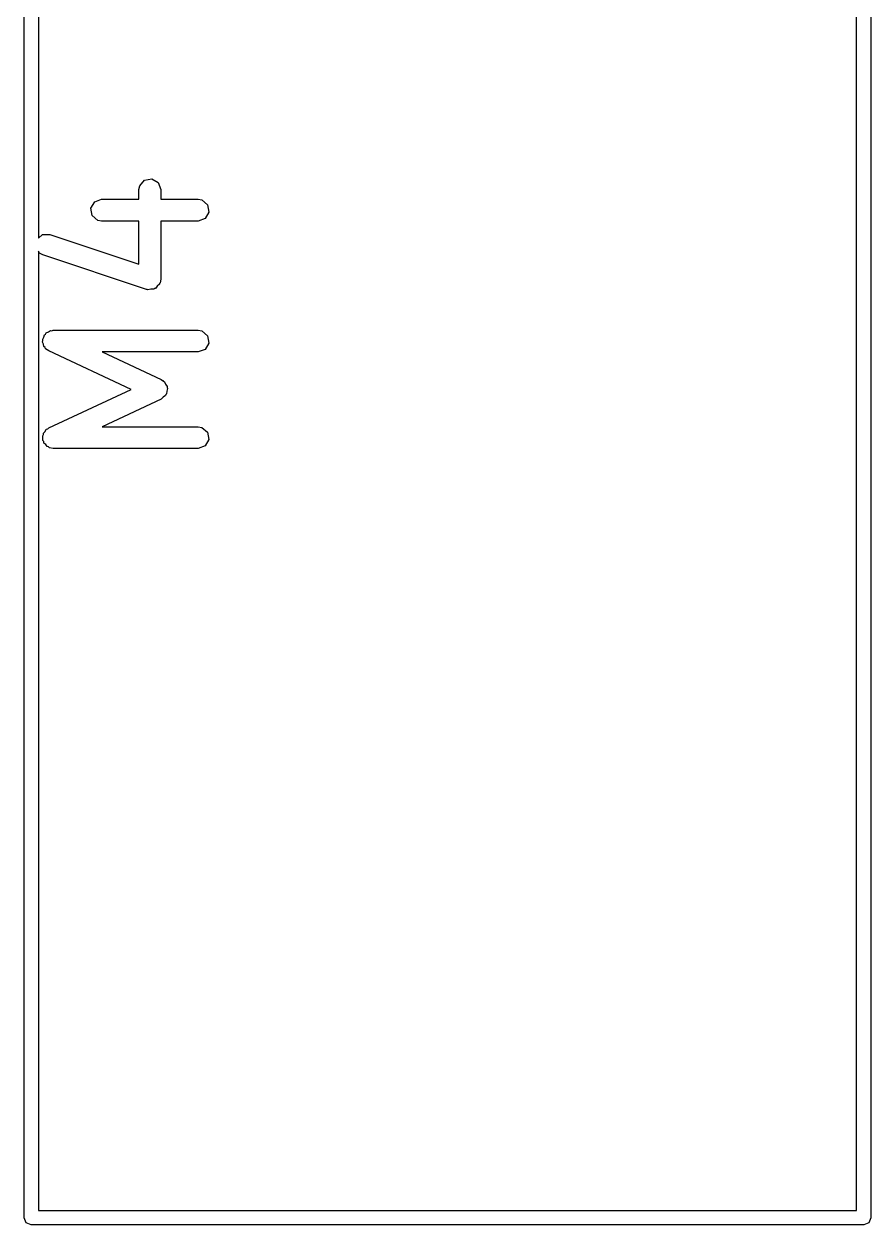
# Model space of a CAD drawing. Extents: x 97.5 to 143.9, y -109.8 to -49.
# Drawn here: x 138.07 to 143.93, y -93 to -84.7 of the extents above; entities that cross this region are included whole.
import ezdxf

# ---------------------------------------------------------------- set-up
doc = ezdxf.new("R2010")
doc.units = 0
doc.layers.add('BLACK', color=7, linetype='CONTINUOUS')

msp = doc.modelspace()

# ---------------------------------------------------------------- linework, layer by layer
at = {"layer": 'BLACK', "linetype": 'CONTINUOUS'}
for p, q in [((138.075, -92.95), (138.075, -80.55)), ((143.925, -80.55), (143.925, -92.95)), ((138.175, -80.6448), (138.175, -86.1806)), ((143.825, -92.9), (143.825, -83.6527)), ((138.874, -85.8196), (138.907, -85.7803)), ((138.907, -85.7803), (138.957, -85.7714)), ((138.957, -85.7714), (139.002, -85.797)), ((139.002, -85.797), (139.019, -85.8452)), ((138.869, -85.8452), (138.874, -85.8196)), ((138.869, -85.9131), (138.869, -85.8452)), ((139.019, -85.8452), (139.019, -85.9131)), ((138.537, -85.9751), (138.563, -85.9306)), ((138.563, -85.9306), (138.611, -85.9131)), ((138.611, -85.9131), (138.869, -85.9131)), ((139.019, -85.9131), (139.277, -85.9131)), ((139.277, -85.9131), (139.303, -85.9176)), ((139.303, -85.9176), (139.342, -85.9506)), ((139.342, -85.9506), (139.351, -86.0011)), ((138.546, -86.0256), (138.537, -85.9751)), ((138.585, -86.0586), (138.546, -86.0256)), ((139.326, -86.0455), (139.277, -86.0631)), ((139.351, -86.0011), (139.326, -86.0455)), ((138.611, -86.0631), (138.585, -86.0586)), ((138.869, -86.0631), (138.611, -86.0631)), ((138.869, -86.3602), (138.869, -86.0631)), ((139.277, -86.0631), (139.019, -86.0631)), ((139.019, -86.0631), (139.019, -86.4643)), ((138.175, -86.1806), (138.202, -86.1564)), ((138.202, -86.1564), (138.253, -86.155)), ((138.253, -86.155), (138.869, -86.3602)), ((138.183, -86.2849), (138.175, -86.2717)), ((138.175, -86.2717), (138.175, -92.9)), ((138.206, -86.2973), (138.183, -86.2849)), ((138.92, -86.5354), (138.206, -86.2973)), ((139.019, -86.4643), (139.015, -86.4899)), ((138.926, -86.5353), (138.92, -86.5354)), ((138.931, -86.5381), (138.926, -86.5353)), ((138.951, -86.5346), (138.931, -86.5381)), ((138.972, -86.534), (138.951, -86.5346)), ((138.976, -86.5302), (138.972, -86.534)), ((138.982, -86.5292), (138.976, -86.5302)), ((138.995, -86.5136), (138.982, -86.5292)), ((139.01, -86.5), (138.995, -86.5136)), ((139.011, -86.4943), (139.01, -86.5)), ((139.015, -86.4899), (139.011, -86.4943)), ((138.204, -86.8798), (138.212, -86.8656)), ((138.205, -86.8897), (138.204, -86.8798)), ((138.212, -86.8656), (138.216, -86.8498)), ((138.216, -86.8498), (138.224, -86.8441)), ((138.224, -86.8441), (138.229, -86.8354)), ((138.229, -86.8354), (138.245, -86.8298)), ((138.245, -86.8298), (138.258, -86.8204)), ((138.258, -86.8204), (138.268, -86.8213)), ((138.268, -86.8213), (138.277, -86.8179)), ((138.277, -86.8179), (139.277, -86.8179)), ((139.277, -86.8179), (139.303, -86.8224)), ((139.303, -86.8224), (139.342, -86.8554)), ((139.342, -86.8554), (139.351, -86.9059)), ((138.203, -86.8994), (138.205, -86.8897)), ((138.21, -86.9142), (138.203, -86.8994)), ((138.212, -86.9304), (138.21, -86.9142)), ((138.22, -86.9368), (138.212, -86.9304)), ((138.224, -86.9459), (138.22, -86.9368)), ((138.246, -86.9608), (138.224, -86.9459)), ((138.814, -87.2262), (138.246, -86.9608)), ((139.326, -86.9503), (139.277, -86.9679)), ((139.351, -86.9059), (139.326, -86.9503)), ((139.277, -86.9679), (138.615, -86.9679)), ((138.615, -86.9679), (139.023, -87.1582)), ((139.023, -87.1582), (139.031, -87.1639)), ((139.031, -87.1639), (139.035, -87.1647)), ((139.035, -87.1647), (139.037, -87.1675)), ((139.037, -87.1675), (139.045, -87.1732)), ((139.045, -87.1732), (139.053, -87.1908)), ((139.053, -87.1908), (139.064, -87.2068)), ((139.064, -87.2068), (139.064, -87.2135)), ((139.064, -87.2135), (139.066, -87.2197)), ((138.246, -87.4916), (138.814, -87.2262)), ((139.023, -87.2942), (138.615, -87.4845)), ((139.037, -87.2804), (139.023, -87.2942)), ((139.053, -87.2692), (139.037, -87.2804)), ((139.055, -87.2627), (139.053, -87.2692)), ((139.06, -87.2579), (139.055, -87.2627)), ((139.061, -87.2385), (139.06, -87.2579)), ((139.066, -87.2197), (139.061, -87.2385)), ((138.204, -87.5465), (138.209, -87.5378)), ((138.209, -87.5278), (138.221, -87.5163)), ((138.209, -87.5378), (138.209, -87.5278)), ((138.221, -87.5163), (138.229, -87.5021)), ((138.229, -87.5021), (138.239, -87.4986)), ((138.239, -87.4986), (138.246, -87.4916)), ((138.615, -87.4845), (139.277, -87.4845)), ((139.277, -87.4845), (139.303, -87.489)), ((139.303, -87.489), (139.342, -87.522)), ((139.342, -87.522), (139.351, -87.5725)), ((138.206, -87.5626), (138.204, -87.5465)), ((138.205, -87.579), (138.206, -87.5626)), ((138.211, -87.5872), (138.205, -87.579)), ((138.212, -87.597), (138.211, -87.5872)), ((138.225, -87.6076), (138.212, -87.597)), ((138.234, -87.621), (138.225, -87.6076)), ((138.244, -87.6236), (138.234, -87.621)), ((138.252, -87.63), (138.244, -87.6236)), ((139.326, -87.617), (139.277, -87.6345)), ((139.351, -87.5725), (139.326, -87.617)), ((138.277, -87.6345), (138.252, -87.63)), ((139.277, -87.6345), (138.277, -87.6345)), ((138.175, -92.9), (143.825, -92.9)), ((138.09, -92.9854), (138.075, -92.95)), ((138.125, -93), (138.09, -92.9854)), ((143.875, -93), (138.125, -93)), ((143.91, -92.9854), (143.875, -93)), ((143.925, -92.95), (143.91, -92.9854))]:
    msp.add_line(p, q, dxfattribs=at)

doc.saveas('drawing.dxf')
